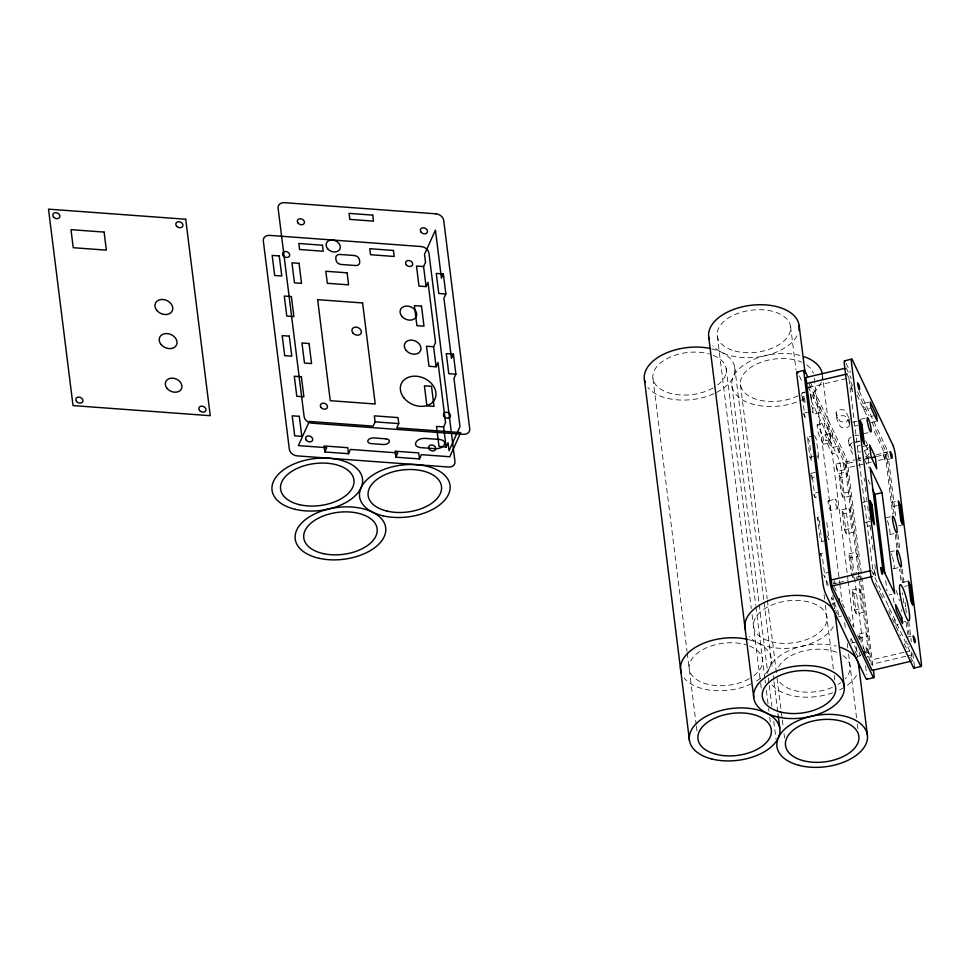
<?xml version="1.0" encoding="UTF-8"?>
<svg xmlns="http://www.w3.org/2000/svg" width="970" height="970" viewBox="0 0 970 970"><rect width="100%" height="100%" fill="white"/><g stroke="black" fill="none" stroke-linecap="round" stroke-linejoin="round"><path stroke-width="0.73" stroke-dasharray="4.85 3.64" d="M908.114 643.91L907.932 644.565L907.399 643.777M805.015 402.683C803.293 384.666 800.177 407.946 809.174 401.75M837.559 471.323L835.849 464.145L837.498 471.347L844.712 469.589L843.015 462.484L844.615 469.662M884.955 460.12L883.246 452.941L884.761 460.059L890.593 458.786M866.052 646.905C866.865 663.541 871.072 644.844 863.142 647.56M808.568 387.515L848.859 377.985L873.388 574.434M801.996 392.911L807.683 391.577M810.993 398.912L810.265 393.953L813.454 393.371L814.206 399.385L811.356 400.052M801.196 394.572L802.457 397.215L805.294 396.536M811.356 405.593L812.605 408.237L819.723 406.551L820.474 412.565L813.357 414.251L812.108 411.607M804.506 412.965L810.192 411.62M803.075 413.293L804.954 417.258L807.804 416.579M868.829 402.271L863.142 403.617L863.894 409.631L869.581 408.285M817.395 424.702L824.5 423.017M870.83 416.469L873.679 415.803M860.414 419.295L866.101 417.949M857.25 421.125L852.982 422.132L854.861 426.097L857.71 425.418M807.464 437.3L809.344 441.253L811.841 461.308L809.962 457.343L807.464 437.3L813.151 435.954M871.581 422.483L875.849 421.477M825.143 434.621L832.248 432.935L833 438.949L825.894 440.635L825.143 434.621L831.411 447.8L838.516 446.127L839.268 452.141L832.163 453.814L825.894 440.635M854.812 435.675L855.249 435.566A7.396 4.232 -7.1 0 1 858.729 435.239M863.724 433.687L867.992 432.681M823.615 444.212L830.72 442.538M859.747 441.168L855.479 442.187L857.371 446.139L860.208 445.46M809.962 457.343L815.649 455.997M862.512 446.612L868.198 445.266M835.849 464.145L843.015 462.484M883.246 452.941L888.932 451.596M809.065 384.132L846.034 461.95L854.679 459.913M856.11 459.574L860.426 458.543M866.186 457.185L869.059 456.506M876.262 454.809L886.325 452.42L893.988 513.712M865.434 458.301L869.702 457.294M869.375 458.228L844.906 464.012L858.256 570.821M876.565 456.518L885.198 454.481L892.643 514.039M810.593 473.433L817.698 471.759M871.254 462.181L846.786 467.964L807.307 384.872M878.444 460.483L887.077 458.434L873.291 429.419M811.211 474.754L812.472 477.398L818.159 476.052M838.807 473.712L845.913 472.026L847.792 475.979L840.687 477.664L838.807 473.712L841.305 493.754L843.185 497.707L850.29 496.034L848.41 492.069L841.305 493.754M820.208 491.802L813.09 493.487L814.97 497.44L817.819 496.761M828.283 500.823L835.4 499.138M867.265 501.308L862.997 502.314L864.876 506.279M830.49 510.414A4.923 0.752 76.7 0 0 829.508 503.236A4.923 0.752 76.7 0 0 828.162 503.212A4.923 0.752 76.7 0 0 830.49 510.414L837.607 508.741A4.923 0.752 76.7 0 0 836.625 501.551A4.923 0.752 76.7 0 0 835.279 501.526A4.923 0.752 76.7 0 0 837.607 508.741M841.924 509.844L849.041 508.159L850.92 512.124L843.803 513.797L841.924 509.844L844.433 529.887L846.313 533.852L853.418 532.166L851.539 528.213L849.041 508.159M826.125 540.484L821.857 541.49L819.977 537.538L817.48 517.483L823.166 516.137M895.48 501.587L891.212 502.593L893.091 506.546L897.359 505.54M817.48 517.483L819.359 521.448L823.627 520.429M869.763 521.351L865.495 522.369L867.374 526.322L870.223 525.655M885.755 517.822L891.442 516.476M844.433 529.887L851.539 528.213M898.438 525.922L901.275 525.243M889.623 534.615L893.891 533.609M820.959 556.489L820.608 553.615L827.713 551.942M848.811 553.894L855.928 552.209L857.807 556.174L850.69 557.847L848.811 553.894L851.32 573.937L853.2 577.89L860.305 576.216L858.426 572.251L858.996 576.762M890.011 551.906L894.279 550.887M830.211 571.985L823.106 573.67L824.985 577.623L822.487 557.58L820.608 553.615M852.739 573.597L857.007 572.591M893.879 568.699L898.147 567.692M833.097 583.964L837.413 582.946M838.856 582.594L847.489 580.557M856.122 578.52L858.996 577.841M851.939 590.027L859.056 588.341L860.936 592.306L853.818 593.979L851.939 590.027L854.449 610.069L856.328 614.034L863.433 612.349L861.554 608.396L859.056 588.341M906.914 581.43L901.227 582.776L899.529 569.245M904.525 586.401L907.374 585.722M835.218 602.855L832.381 603.522L834.891 608.808M888.969 595.046L891.818 594.367M854.449 610.069L861.554 608.396M838.65 616.714L841.487 616.047M901.603 622.4L905.871 621.394M895.443 625.286L898.293 624.619M858.826 634.077L865.943 632.391L867.823 636.356L860.705 638.03L858.826 634.077L859.371 638.369M851.175 643.098L858.292 641.412M906.271 637.363L911.958 636.017M865.604 653.113L868.441 652.446L870.32 656.399L867.483 657.066M857.444 656.29L860.584 655.756L860.693 654.665M903.979 652.289L869.447 660.461L859.178 578.265M905.422 651.949L909.739 650.931L909.169 646.42M905.859 656.253L871.327 664.414L859.772 571.924M907.302 655.914L911.618 654.883L871.509 570.481M810.58 394.05L812.084 401.059L811.199 399.543M860.317 655.611L859.905 654.762M846.095 363.313L850.484 372.553M859.262 391.007L885.574 446.406A7.396 1.128 76.7 0 1 888.205 456.385L895.625 515.737M846.228 368.006L851.236 378.567M857.504 391.747L868.78 415.487M871.921 422.083L886.325 452.42M846.968 374.02L852.618 385.89M856.995 395.129L867.022 416.227M865.652 440.804L868.004 445.751A7.396 4.232 -7.1 0 1 868.138 446.115M865.701 445.339L868.053 450.286M848.689 417.585L845.755 411.401A4.923 2.825 -7.1 0 0 839.753 409.886A4.923 2.825 -7.1 0 0 836.273 413.644L839.402 420.24A4.923 2.825 -7.1 0 0 843.985 421.962A4.923 2.825 -7.1 0 0 848.798 419.622M864.391 450.565L868.15 458.483L869.278 467.504M864.634 459.962L868.393 467.879M868.041 479.835L870.551 485.109M810.192 382.071L845.294 455.936A7.396 1.128 76.7 0 1 847.925 465.903L873.23 668.597M799.328 375.839L802.457 382.435M811.235 400.901L838.177 457.622A7.396 1.128 76.7 0 1 840.808 467.588L853.83 571.827M814.57 435.615L816.449 439.58L818.959 459.622L817.079 455.67M875.389 583.079L879.778 592.318M880.408 593.64L883.537 600.236M894.194 622.655L889.175 612.106L888.423 606.092M896.074 626.608L900.463 635.847M904.222 643.753L907.35 650.349M910.49 656.945L912.37 660.897L911.048 650.373M827.095 535.852L828.974 539.805L826.464 519.762M834.345 586.595L836.225 590.56M842.493 603.74L844.373 607.705M848.762 616.932L853.151 626.171M857.541 635.398L860.05 640.673M863.809 648.59L867.568 656.508M856.692 650.276L850.423 637.084L850.993 641.594M835.51 610.118L837.389 614.083M854.934 651.003L856.813 654.968M859.711 654.241L859.117 652.155M906.901 642.395L906.611 641.315M834.03 583.334L833.642 581.891M834.527 580.812L835.085 583.297M852.387 389.649L850.605 384.375L852.315 391.553L852.472 390.449M875.413 574.07L873.63 568.796L875.34 575.974L875.486 574.616M897.977 534.555L899.966 550.487M902.318 569.305L904.307 585.237M908.817 621.43L911.351 641.691M912.794 653.283L914.249 664.862A7.396 1.128 76.7 0 1 914.346 665.893M896.535 534.106L898.22 547.638M900.851 568.687L902.73 583.722M905.071 602.479L905.604 606.784L903.725 602.819L902.476 592.803M905.798 608.287L906.356 612.797M907.484 621.806L909.545 638.345M895.213 534.664L896.898 548.195M906.162 622.364L907.665 634.392M894.692 619.272L895.261 623.783M885.695 580.521L886.992 590.924M864.137 478.198L864.512 481.168M865.252 487.11L865.81 491.572M866.549 497.513L866.925 500.484M867.665 506.425L868.223 510.887M868.962 516.828L869.338 519.799M870.078 525.74L870.636 530.202M871.375 536.143L871.751 539.114M872.491 545.055L873.048 549.517M874.904 564.37L875.461 568.832M849.029 418.494L849.781 424.508M848.617 440.732L849.368 446.746M846.034 461.95L859.59 570.481M836.116 413.147L836.867 419.161M854.546 577.623L863.409 648.566M865.579 665.929L866.671 674.623M840.687 477.664L843.185 497.707M850.69 557.847L853.2 577.89M860.705 638.03L861.251 642.334M843.803 513.797L846.313 533.852M853.818 593.979L856.328 614.034M822.33 374.262L847.974 579.526M848.156 581.03L853.952 627.481M856.389 646.954L857.698 657.442M814.157 378.349L839.596 582.121M839.79 583.613L842.033 601.594M844.652 622.57L845.585 630.063M847.271 643.546L847.828 648.045M848.58 654.035L856.607 718.273M857.347 724.238L857.904 728.725M812.605 408.237L813.357 414.251M838.456 615.21L837.898 610.7L831.629 597.508L832.187 602.018M832.83 595.156L834.515 608.639M819.359 521.448L821.857 541.49M802.457 397.215L804.954 417.258M812.472 477.398L814.97 497.44M810.762 474.863L811.308 479.168M790.586 326.55L796.018 370.007M824.088 594.743L824.645 599.242M825.397 605.231L833.412 669.47M834.164 675.435L834.721 679.921M740.449 384.69L767.197 598.939M767.391 600.442L776.558 673.859M777.115 678.345L782.147 718.649M782.341 720.14L783.275 727.609M784.015 733.575L784.572 738.049M734.702 367.193L763.887 600.927M764.081 602.418L772.496 669.797M773.236 675.775L773.793 680.249M773.987 681.74L777.71 711.592M777.904 713.095L778.267 716.078M731.889 385.781L759.025 603.025M759.207 604.528L767.816 673.447M768.373 677.933L769.125 683.911M769.307 685.402L771.914 706.305M773.781 721.231L776.024 739.14M726.166 368.394L755.727 605.122M755.921 606.626L764.894 678.479M765.075 679.97L765.451 682.953M766.385 690.41L768.434 706.839M768.616 708.33L768.992 711.313M769.731 717.291L770.289 721.765M717.254 335.887L751.313 608.578M752.065 614.568L760.456 681.789M760.638 683.28L761.389 689.258M652.992 378.761L687.039 651.452M687.233 652.955L696.193 724.663M696.375 726.154L697.115 732.132M894.146 602.515A18.479 2.813 76.7 0 1 892.946 595.895M896.013 590.318A18.479 2.813 76.7 0 1 898.462 597.229M898.96 598.963A18.479 2.813 76.7 0 1 899.457 600.769M901.457 609.778A18.479 2.813 76.7 0 1 901.736 611.391M892.412 556.95A8.621 1.309 76.7 0 1 894.219 565.595A8.621 1.309 76.7 0 1 893.576 568.529M891.272 553.724A8.621 1.309 76.7 0 1 891.939 555.471M887.453 520.745A8.621 1.309 76.7 0 1 889.963 531.475A8.621 1.309 76.7 0 1 888.762 533.621M868.95 453.342A7.396 4.232 -7.1 0 1 864.791 457.028M856.001 441.58A7.396 4.232 -7.1 0 1 859.481 441.253M852.327 442.757A7.396 4.232 -7.1 0 0 849.587 447.497L853.345 455.415A7.396 4.232 -7.1 0 0 853.552 455.754M861.008 457.925A7.396 4.232 -7.1 0 1 858.147 457.961M868.198 447.328A7.396 4.232 -7.1 0 1 864.658 450.771M851.017 437.058A7.396 4.232 -7.1 0 0 848.835 441.483L852.594 449.401A7.396 4.232 -7.1 0 0 853.794 450.735M860.936 451.802A7.396 4.232 -7.1 0 1 857.395 451.947M856.449 675.362A45.59 26.105 -7.1 0 1 847.113 685.438M843.851 687.597A45.59 26.105 -7.1 0 1 837.886 690.737M832.793 692.798A45.59 26.105 -7.1 0 1 770.786 683.207M768.373 671.349A45.59 26.105 -7.1 0 1 836.213 646.105M833.266 626.559A45.59 26.105 -7.1 0 1 792.963 647.851A45.59 26.105 -7.1 0 1 749.216 636.526M843.003 655.587A36.957 21.17 -7.1 0 1 845.197 678.733M840.735 682.65A36.957 21.17 -7.1 0 1 838.092 684.408M832.236 687.403A36.957 21.17 -7.1 0 1 777.867 679.097M778.51 666.899A36.957 21.17 -7.1 0 1 838.019 652.822M749.264 639.812A45.59 26.105 -7.1 0 1 763.96 675.314M760.601 678.224A45.59 26.105 -7.1 0 1 754.818 682.031M751.447 683.789A45.59 26.105 -7.1 0 1 684.202 678.078M749.531 645.984A36.957 21.17 -7.1 0 1 751.786 677.181M749.349 678.673A36.957 21.17 -7.1 0 1 700.097 681.57A36.957 21.17 -7.1 0 1 697.175 653.343A36.957 21.17 -7.1 0 1 745.833 644.711M822.451 376.76A45.59 26.105 -7.1 0 1 822.148 379.367M821.384 382.022A45.59 26.105 -7.1 0 1 810.811 394.766M804.033 398.888A45.59 26.105 -7.1 0 1 800.323 400.622M796.491 402.126A45.59 26.105 -7.1 0 1 731.804 382.689A45.59 26.105 -7.1 0 1 799.923 355.432M796.964 335.899A45.59 26.105 -7.1 0 1 756.661 357.178A45.59 26.105 -7.1 0 1 712.926 345.853M810.641 385.963A36.957 21.17 -7.1 0 1 808.895 388.061M804.433 391.977A36.957 21.17 -7.1 0 1 801.79 393.735M797.958 395.808A36.957 21.17 -7.1 0 1 748.537 395.796A36.957 21.17 -7.1 0 1 751.798 366.708A36.957 21.17 -7.1 0 1 801.717 362.162M806.701 364.926A36.957 21.17 -7.1 0 1 813.357 373.426M711.713 348.824A45.59 26.105 -7.1 0 1 715.157 393.117M713.944 393.674A45.59 26.105 -7.1 0 1 647.899 387.406M713.229 355.311A36.957 21.17 -7.1 0 1 717.727 384.92M713.047 388A36.957 21.17 -7.1 0 1 663.795 390.898A36.957 21.17 -7.1 0 1 660.873 362.671A36.957 21.17 -7.1 0 1 709.543 354.05M826.113 580.448C827.943 593.749 829.532 583.237 826.113 580.448M849.635 424.011L846.495 417.415A4.923 2.825 -7.1 0 0 840.505 415.9A4.923 2.825 -7.1 0 0 837.025 419.658L840.153 426.254A4.923 2.825 -7.1 0 0 846.143 427.77A4.923 2.825 -7.1 0 0 849.635 424.011M828.865 431.723L825.106 423.805A4.923 0.752 76.7 0 0 824.354 425.175L824.609 427.188A4.923 0.752 76.7 0 0 826.355 433.832L830.114 441.738A4.923 0.752 76.7 0 0 830.878 440.368L830.623 438.367A4.923 0.752 76.7 0 0 828.865 431.723M821.76 433.396L818.001 425.49A4.923 0.752 76.7 0 0 817.249 426.861L817.492 428.861A4.923 0.752 76.7 0 0 819.25 435.506L823.009 443.423A4.923 0.752 76.7 0 0 823.76 442.053L823.506 440.053A4.923 0.752 76.7 0 0 821.76 433.396M771.198 641.679A36.957 21.17 -7.1 0 0 826.986 619.248A36.957 21.17 -7.1 0 0 772.484 604.734A36.957 21.17 -7.1 0 0 771.198 641.679M734.896 351.019A36.957 21.17 -7.1 0 0 790.683 328.575A36.957 21.17 -7.1 0 0 736.181 314.062A36.957 21.17 -7.1 0 0 734.896 351.019"/><path stroke-width="1.45" d="M395.821 457.185L397.748 452.917L350.437 449.437L348.509 453.705L324.853 451.971L326.769 447.703L298.384 445.606L309.309 421.429L373.183 426.133L375.111 421.865L374.359 415.851L398.015 417.585L398.767 423.599L396.839 427.867L460.714 432.571L449.801 456.749L421.404 454.663L419.476 458.931L395.821 457.185L395.069 451.171L418.725 452.917L419.476 458.931M423.587 266.568L416.494 266.047L418.991 286.089L426.085 286.611L423.587 266.568L425.515 262.3L424.508 254.285L435.433 230.096L441.435 278.208L443.363 273.94L436.27 273.419L438.767 293.473L445.873 293.995L443.363 273.94M426.085 286.611L428.012 282.343L435.53 342.483L433.602 346.751L436.1 366.805L429.007 366.284L426.497 346.229L433.602 346.751M445.873 293.995L443.945 298.263L451.45 358.403L453.378 354.135L446.285 353.601L448.783 373.656L455.888 374.178L453.378 354.135M436.1 366.805L438.028 362.537L445.545 422.678L443.617 426.933L446.115 446.988L439.022 446.467L436.512 426.412L443.617 426.933M455.888 374.178L453.96 378.445L459.962 426.558L449.049 450.735L448.043 442.72L446.115 446.988M797.17 372.019L804.275 370.334M844.567 360.816L851.672 359.13M844.785 368.345L805.937 377.536L831.969 586.013L872.078 670.428L910.927 661.237M806.688 383.55L846.968 374.02M870.987 457.816L875.255 456.797L876.759 468.825L871.121 456.955L869.617 444.927L875.255 456.797M872.43 489.074L874.94 494.348L882.045 492.663L894.667 593.701L882.761 568.638L870.138 467.601L882.045 492.663M831.217 579.999L870.066 570.821M831.969 586.013L872.26 576.495M866.622 679.315L873.727 677.63M914.019 668.1L921.136 666.414M375.111 421.865L398.767 423.599M807.683 376.796L805.185 371.522A7.396 1.128 76.7 0 0 804.057 373.583L830.09 582.061A7.396 1.128 76.7 0 0 832.721 592.027L872.83 676.442A7.396 1.128 76.7 0 0 873.958 674.393L873.412 670.04M874.94 494.348L884.773 573.088M864.185 651.597L864.561 654.604M858.632 664.935L867.398 735.09M839.111 598.842L839.486 601.849M799.147 325.459L805.136 373.414M835.449 616.132L844.215 686.299M778.267 716.078L779.759 728.021M708.706 336.978L753.763 697.806M644.456 379.973L689.512 740.801M348.509 453.705L347.757 447.691L324.101 445.957L324.853 451.971M845.137 361.373A7.396 1.128 76.7 0 0 844.337 364.053L870.381 572.53A7.396 1.128 76.7 0 0 873.012 582.509L913.122 666.911A7.396 1.128 76.7 0 0 914.395 666.79M866.986 678.394A7.396 1.128 76.7 0 1 865.713 678.127L825.615 593.713A7.396 1.128 76.7 0 1 822.984 583.746L796.94 375.269A7.396 1.128 76.7 0 1 797.91 372.88M840.141 647.257A45.59 26.105 -7.1 0 1 858.753 667.433M745.518 630.027A45.59 26.105 -7.1 0 1 786.864 596.004A45.59 26.105 -7.1 0 1 835.57 618.63M681.461 673.253A45.59 26.105 -7.1 0 1 699.091 645.317A45.59 26.105 -7.1 0 1 748.015 639.497M803.839 356.596A45.59 26.105 -7.1 0 1 822.33 374.262M709.215 339.354A45.59 26.105 -7.1 0 1 752.793 305.077A45.59 26.105 -7.1 0 1 798.953 330.564M645.159 382.58A45.59 26.105 -7.1 0 1 662.195 354.947A45.59 26.105 -7.1 0 1 710.404 348.533M857.589 383.126C859.638 396.985 860.802 385.308 857.589 383.126M880.614 567.559C882.664 581.418 883.84 569.729 880.614 567.559M890.169 451.717C892.012 465.042 893.576 454.469 890.169 451.717M913.206 636.138C915.049 649.476 916.614 638.903 913.206 636.138M435.857 213.812L284.44 202.669A7.396 5.723 24.3 0 0 278.099 208.162L304.131 416.639A7.396 5.723 24.3 0 0 311.976 423.175L463.393 434.317A7.396 5.723 24.3 0 0 469.735 428.825L443.702 220.348A7.396 5.723 24.3 0 0 435.857 213.812M372.735 215.122L349.067 213.376L349.818 219.39L373.474 221.136L372.735 215.122M185.719 219.232L48.5 209.144L73.029 405.593L210.248 415.693L185.719 219.232M421.077 246.525L269.672 235.383A7.396 5.723 24.3 0 0 263.319 240.875L289.363 449.353A7.396 5.723 24.3 0 0 297.208 455.888L448.625 467.031A7.396 5.723 24.3 0 0 454.966 461.538L428.934 253.061A7.396 5.723 24.3 0 0 421.077 246.525M322.464 245.228L298.808 243.482L299.56 249.496L323.216 251.242L322.464 245.228M393.444 250.454L369.788 248.708L370.54 254.722L394.196 256.468L393.444 250.454M104.105 232.097L70.992 229.66L73.235 247.702L106.36 250.139L104.105 232.097M354.232 255.51L340.033 254.467A4.923 3.819 24.3 0 0 335.802 258.129L336.057 260.13A4.923 3.819 24.3 0 0 341.282 264.483L355.481 265.537A4.923 3.819 24.3 0 0 359.712 261.876L359.458 259.863A4.923 3.819 24.3 0 0 354.232 255.51M279.275 255.947L272.17 255.425L274.68 275.48L281.773 276.001L279.275 255.947M299.051 263.331L291.958 262.809L294.456 282.852L301.549 283.373L299.051 263.331M347.114 272.825L325.823 271.26L327.326 283.288L348.618 284.853L347.114 272.825M291.376 296.565L284.283 296.044L286.781 316.087L293.874 316.608L291.376 296.565M421.489 306.144L414.396 305.623L416.906 325.665L423.999 326.187L421.489 306.144M362.598 302.955L317.651 299.657L330.273 400.683L375.22 403.993L362.598 302.955M289.29 336.141L282.185 335.62L284.695 355.663L291.788 356.184L289.29 336.141M309.066 343.513L301.961 342.992L304.471 363.035L311.564 363.556L309.066 343.513M301.391 376.748L294.298 376.227L296.796 396.269L303.889 396.803L301.391 376.748M431.504 386.327L424.411 385.805L426.909 405.848L434.014 406.369L431.504 386.327M299.293 416.324L292.2 415.803L294.71 435.845L301.803 436.367L299.293 416.324M439.277 439.446L425.078 438.391A7.396 4.232 -7.1 0 0 416.227 441.823A23.862 13.665 -7.1 0 0 415.742 442.853A7.396 4.232 -7.1 0 0 420.907 447.643L435.106 448.686A7.396 4.232 -7.1 0 0 443.969 445.254A23.862 13.665 -7.1 0 0 444.575 443.908A7.396 4.232 -7.1 0 0 439.277 439.446M385.781 438.816L373.959 437.943A4.923 2.825 -7.1 0 0 367.945 440.441A4.923 2.825 -7.1 0 0 371.389 443.629L383.211 444.502A4.923 2.825 -7.1 0 0 389.237 442.005A4.923 2.825 -7.1 0 0 385.781 438.816M892.691 444.733L852.581 360.319A7.396 1.128 76.7 0 0 851.454 362.368L877.486 570.857A7.396 1.128 76.7 0 0 880.117 580.824L920.227 665.238A7.396 1.128 76.7 0 0 921.354 663.177L895.322 454.7A7.396 1.128 76.7 0 0 892.691 444.733M876.516 415.124L870.248 401.944L870.999 407.958L877.268 421.138L876.516 415.124M861.966 424.411L860.087 420.459L862.597 440.501L864.476 444.454L861.966 424.411M900.196 504.861L898.317 500.908L900.827 520.951L902.706 524.915L900.196 504.861M871.981 504.594L870.102 500.641L872.612 520.684L874.491 524.637L871.981 504.594M910.212 585.055L908.332 581.091L910.842 601.145L912.721 605.098L910.212 585.055M901.809 617.599L895.54 604.407L896.292 610.421L902.561 623.613L901.809 617.599M899.978 593.676A18.479 2.813 76.7 0 0 908.708 620.715A18.479 2.813 76.7 0 0 905.01 593.761A18.479 2.813 76.7 0 0 899.978 593.676M867.35 421.186A7.396 1.128 76.7 0 0 870.842 432.002A7.396 1.128 76.7 0 0 869.362 421.222A7.396 1.128 76.7 0 0 867.35 421.186M896.923 554.404A8.621 1.309 76.7 0 0 900.997 567.013A8.621 1.309 76.7 0 0 899.263 554.44A8.621 1.309 76.7 0 0 896.923 554.404M892.667 520.32A8.621 1.309 76.7 0 0 896.741 532.942A8.621 1.309 76.7 0 0 895.007 520.356A8.621 1.309 76.7 0 0 892.667 520.32M798.71 765.269A45.59 26.105 -7.1 0 0 867.519 737.6A45.59 26.105 -7.1 0 0 800.298 719.691A45.59 26.105 -7.1 0 0 798.71 765.269M775.515 716.466A45.59 26.105 -7.1 0 0 844.324 688.797A45.59 26.105 -7.1 0 0 777.115 670.888A45.59 26.105 -7.1 0 0 775.515 716.466M803.148 760.65A36.957 21.17 -7.1 0 0 858.935 738.206A36.957 21.17 -7.1 0 0 804.433 723.693A36.957 21.17 -7.1 0 0 803.148 760.65M779.965 711.847A36.957 21.17 -7.1 0 0 835.752 689.415A36.957 21.17 -7.1 0 0 781.25 674.89A36.957 21.17 -7.1 0 0 779.965 711.847M711.835 759.001A45.59 26.105 -7.1 0 0 779.989 730.713A45.59 26.105 -7.1 0 0 712.089 713.52A45.59 26.105 -7.1 0 0 711.835 759.001M716.151 754.345A36.957 21.17 -7.1 0 0 771.405 731.416A36.957 21.17 -7.1 0 0 716.357 717.473A36.957 21.17 -7.1 0 0 716.151 754.345M352.862 332.952A4.923 3.819 24.3 0 0 361.034 333.389A4.923 3.819 24.3 0 0 356.026 327.145A4.923 3.819 24.3 0 0 352.862 332.952M406.309 264.858A3.698 2.861 24.3 0 0 412.432 265.186A3.698 2.861 24.3 0 0 408.685 260.506A3.698 2.861 24.3 0 0 406.309 264.858M283.288 255.813A3.698 2.861 24.3 0 0 289.412 256.141A3.698 2.861 24.3 0 0 285.653 251.46A3.698 2.861 24.3 0 0 283.288 255.813M306.314 440.234A3.698 2.861 24.3 0 0 312.449 440.562A3.698 2.861 24.3 0 0 308.69 435.882A3.698 2.861 24.3 0 0 306.314 440.234M429.334 449.292A3.698 2.861 24.3 0 0 435.469 449.619A3.698 2.861 24.3 0 0 431.711 444.939A3.698 2.861 24.3 0 0 429.334 449.292M323.495 553.652A36.957 21.17 -7.1 0 0 377.184 529.353A36.957 21.17 -7.1 0 0 320.67 517.071A36.957 21.17 -7.1 0 0 323.495 553.652M319.542 558.393A45.59 26.105 -7.1 0 0 385.757 528.408A45.59 26.105 -7.1 0 0 316.062 513.275A45.59 26.105 -7.1 0 0 319.542 558.393M299.536 504.679A36.957 21.17 -7.1 0 0 354.026 481.047A36.957 21.17 -7.1 0 0 298.226 467.94A36.957 21.17 -7.1 0 0 299.536 504.679M295.401 509.371A45.59 26.105 -7.1 0 0 362.61 480.235A45.59 26.105 -7.1 0 0 293.789 464.072A45.59 26.105 -7.1 0 0 295.401 509.371M382.932 515.81A45.59 26.105 -7.1 0 0 450.141 486.673A45.59 26.105 -7.1 0 0 381.319 470.511A45.59 26.105 -7.1 0 0 382.932 515.81M387.066 511.117A36.957 21.17 -7.1 0 0 441.568 487.486A36.957 21.17 -7.1 0 0 385.769 474.378A36.957 21.17 -7.1 0 0 387.066 511.117M156.776 310.364A9.239 7.154 24.3 0 0 172.102 311.188A9.239 7.154 24.3 0 0 162.717 299.475A9.239 7.154 24.3 0 0 156.776 310.364M161.032 344.447A9.239 7.154 24.3 0 0 176.358 345.259A9.239 7.154 24.3 0 0 166.973 333.559A9.239 7.154 24.3 0 0 161.032 344.447M167.01 388.315A8.621 6.669 24.3 0 0 181.317 389.091A8.621 6.669 24.3 0 0 172.551 378.154A8.621 6.669 24.3 0 0 167.01 388.315M176.54 226.071A3.698 2.861 24.3 0 0 182.663 226.398A3.698 2.861 24.3 0 0 178.916 221.718A3.698 2.861 24.3 0 0 176.54 226.071M53.52 217.025A3.698 2.861 24.3 0 0 59.643 217.353A3.698 2.861 24.3 0 0 55.884 212.66A3.698 2.861 24.3 0 0 53.52 217.025M76.545 401.447A3.698 2.861 24.3 0 0 82.68 401.774A3.698 2.861 24.3 0 0 78.922 397.094A3.698 2.861 24.3 0 0 76.545 401.447M199.565 410.492A3.698 2.861 24.3 0 0 205.701 410.819A3.698 2.861 24.3 0 0 201.942 406.139A3.698 2.861 24.3 0 0 199.565 410.492M401.786 316.22A8.621 6.669 24.3 0 0 416.094 316.984A8.621 6.669 24.3 0 0 407.327 306.059A8.621 6.669 24.3 0 0 401.786 316.22M406.042 350.291A8.621 6.669 24.3 0 0 420.349 351.055A8.621 6.669 24.3 0 0 411.583 340.13A8.621 6.669 24.3 0 0 406.042 350.291M327.545 248.66A7.396 5.723 24.3 0 0 339.803 249.314A7.396 5.723 24.3 0 0 332.298 239.954A7.396 5.723 24.3 0 0 327.545 248.66M403.993 397.979A18.479 14.307 24.3 0 0 434.645 399.616A18.479 14.307 24.3 0 0 415.863 376.202A18.479 14.307 24.3 0 0 403.993 397.979M421.077 232.145A3.698 2.861 24.3 0 0 427.212 232.473A3.698 2.861 24.3 0 0 423.453 227.792A3.698 2.861 24.3 0 0 421.077 232.145M298.057 223.1A3.698 2.861 24.3 0 0 304.18 223.427A3.698 2.861 24.3 0 0 300.433 218.735A3.698 2.861 24.3 0 0 298.057 223.1M321.082 407.521A3.698 2.861 24.3 0 0 327.217 407.849A3.698 2.861 24.3 0 0 323.459 403.168A3.698 2.861 24.3 0 0 321.082 407.521M444.114 416.566A3.698 2.861 24.3 0 0 450.238 416.894A3.698 2.861 24.3 0 0 446.479 412.214A3.698 2.861 24.3 0 0 444.114 416.566"/></g></svg>
